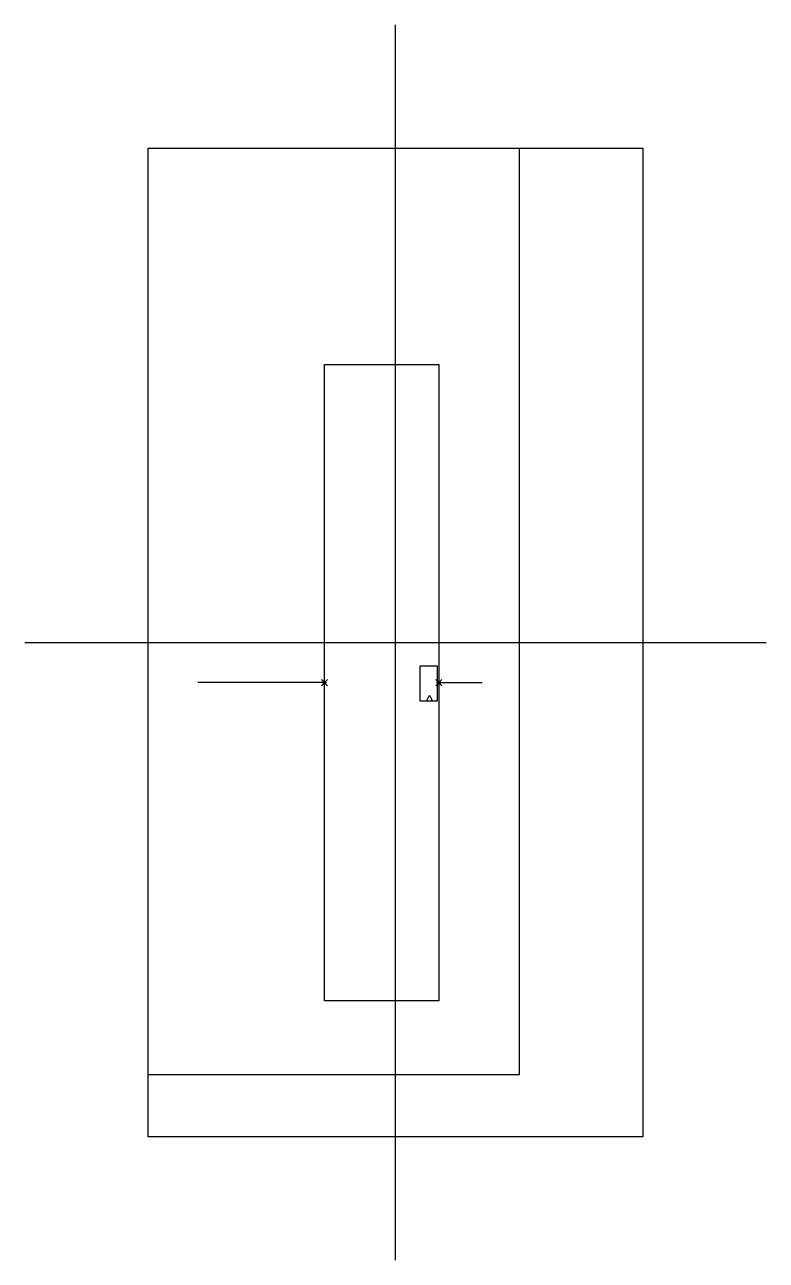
# Model space of a CAD drawing. Extents: x -2000 to 10000, y -18000 to 2000.
import ezdxf

# ---------------------------------------------------------------- set-up
doc = ezdxf.new("R2010")
doc.units = 0
doc.header["$MEASUREMENT"] = 0
doc.header["$PDMODE"] = 35
doc.header["$PDSIZE"] = 50
doc.layers.add('COMMENT', color=2, linetype='CONTINUOUS')
doc.layers.add('SIMPLE', color=182, linetype='CONTINUOUS')

# ---------------------------------------------------------------- blocks, each defined once
blk = doc.blocks.new('UFM_YGR_OUTPUTS_REG')
at = {"layer": 'SIMPLE', "linetype": 'CONTINUOUS'}
for p, q in [((4500, -8950), (4550, -8850)), ((4550, -8850), (4600, -8950))]:
    blk.add_line(p, q, dxfattribs=at)
blk.add_lwpolyline([(4400, -8375), (4675, -8375), (4675, -8950), (4400, -8950)], close=True, dxfattribs=at)
blk = doc.blocks.new('UFM_YGR_CORE_OUTPUT')
at = {"layer": 'SIMPLE', "linetype": 'CONTINUOUS'}
blk.add_line((4700, -8650), (5400, -8650), dxfattribs=at)
blk.add_point((4700, -8650), dxfattribs=at)
blk = doc.blocks.new('UFM_YGR_CORE_INPUT')
at = {"layer": 'SIMPLE', "linetype": 'CONTINUOUS'}
blk.add_line((2850, -8650), (800, -8650), dxfattribs=at)
blk.add_point((2850, -8650), dxfattribs=at)
blk = doc.blocks.new('UFM_YGR_CORE')
at = {"layer": 'SIMPLE', "linetype": 'CONTINUOUS'}
blk.add_lwpolyline([(2850, -3500), (4700, -3500), (4700, -13800), (2850, -13800)], close=True, dxfattribs=at)
for name in ['UFM_YGR_OUTPUTS_REG', 'UFM_YGR_CORE_INPUT', 'UFM_YGR_CORE_OUTPUT']:
    blk.add_blockref(name, (0, 0), dxfattribs=at)
blk = doc.blocks.new('UFM_YGR')
at = {"layer": 'COMMENT', "linetype": 'CONTINUOUS'}
blk.add_lwpolyline([(0, 0), (6000, 0), (6000, -15000), (0, -15000)], close=True, dxfattribs=at)
at = {"layer": 'SIMPLE', "linetype": 'CONTINUOUS'}
blk.add_lwpolyline([(0, 0), (8000, 0), (8000, -16000), (0, -16000)], close=True, dxfattribs=at)
blk.add_blockref('UFM_YGR_CORE', (0, 0), dxfattribs=at)

msp = doc.modelspace()

# ---------------------------------------------------------------- linework, layer by layer
at = {"layer": 'COMMENT', "linetype": 'CONTINUOUS'}
for p, q in [((4000, -18000), (4000, 2000)), ((-2000, -8000), (10000, -8000))]:
    msp.add_line(p, q, dxfattribs=at)

# ---------------------------------------------------------------- block references
at = {"layer": 'SIMPLE', "linetype": 'CONTINUOUS'}
msp.add_blockref('UFM_YGR', (0, 0), dxfattribs=at)

doc.saveas('drawing.dxf')
